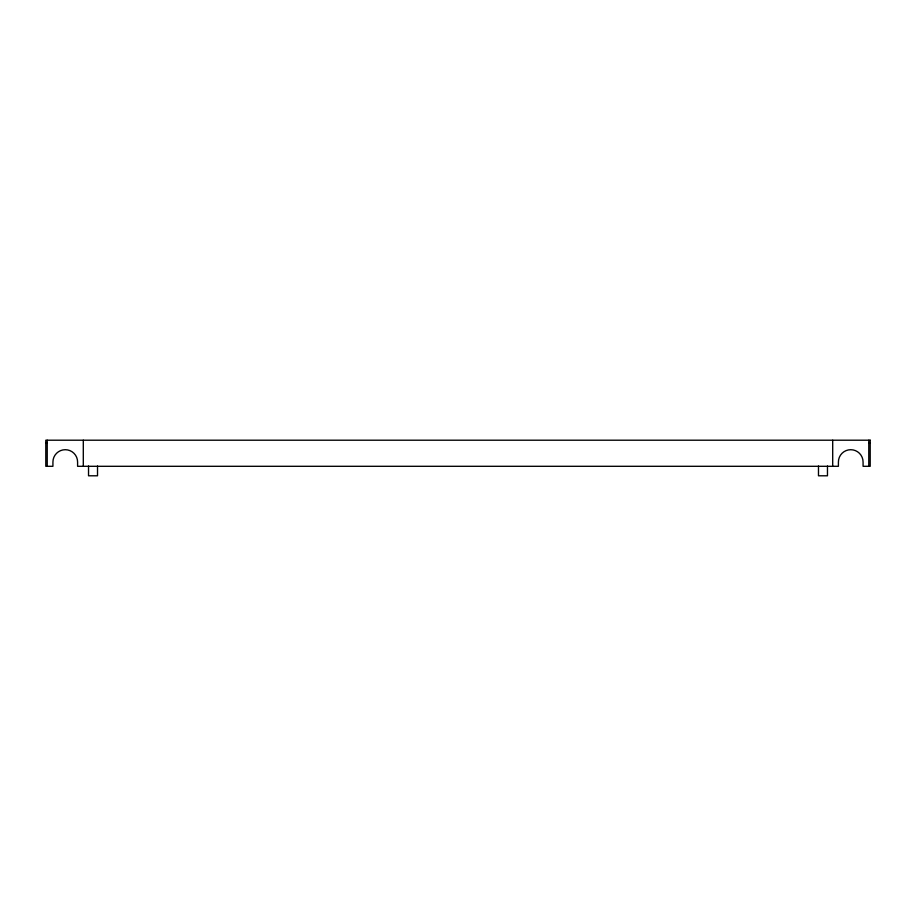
<?xml version="1.0" encoding="UTF-8"?>
<svg xmlns="http://www.w3.org/2000/svg" width="916" height="916" viewBox="0 0 916 916"><rect width="100%" height="100%" fill="white"/><g stroke="black" fill="none" stroke-linecap="round" stroke-linejoin="round"><path stroke-width="1.37" d="M45.8 443.046L47.22 443.046M868.78 443.046L870.2 443.046M868.78 440.207L868.78 466.301M832.701 440.207L832.701 466.301M827.469 466.026L827.469 475.793L818.48 475.793L818.48 466.026M97.52 466.026L97.52 475.793L88.531 475.793L88.531 466.026M83.299 440.207L83.299 466.301M47.22 440.207L47.22 466.301M870.2 440.207L45.8 440.207L45.8 466.301L52.922 466.301L52.922 462.03A12.343 12.343 0 0 1 65.254 449.699A12.343 12.343 0 0 1 77.597 462.03L77.597 466.301L838.403 466.301L838.403 462.03A12.343 12.343 0 0 1 850.746 449.699A12.343 12.343 0 0 1 863.078 462.03L863.078 466.301L870.2 466.301L870.2 440.207"/></g></svg>
